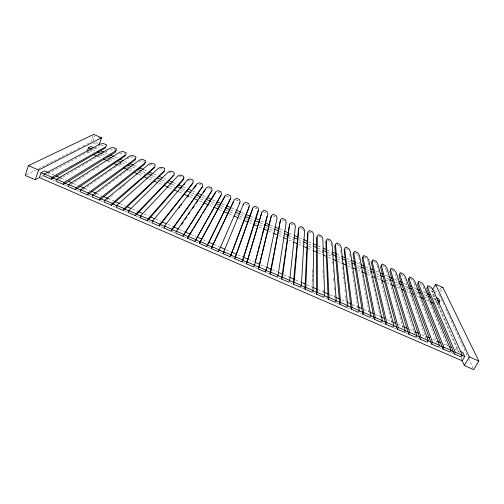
<?xml version="1.0" encoding="UTF-8"?>
<svg xmlns="http://www.w3.org/2000/svg" width="504" height="504" viewBox="0 0 504 504"><rect width="100%" height="100%" fill="white"/><g stroke="black" fill="none" stroke-linecap="round" stroke-linejoin="round"><path stroke-width="0.38" stroke-dasharray="2.52 1.89" d="M312.304 281.308L312.486 269.552M93.246 135.771L91.016 142.04L87.513 143.816M93.101 141.145L95.01 135.797M439.633 289.907L440.635 288.086M440.49 291.917L442.235 288.761M437.207 300.995L436.54 302.192L434.379 301.247M438.48 303.874L437.806 305.084L435.645 304.139M107.081 199.609L111.283 196.157M111.888 195.665L113.085 194.676M119.694 189.252L126.302 183.821M95.18 194.519L128.224 169.609M83.255 189.416L109.059 171.524M109.702 171.077L113.57 168.393M114.219 167.945L116.796 166.156M119.379 164.367L121.313 163.019M127.121 158.993L129.496 157.456M71.259 184.325L88.351 173.414M92.95 170.472L100.176 165.854M107.409 161.236L111.353 158.716M59.283 179.197L102.602 153.676M105.311 152.082L108.02 150.482M47.867 173.678L99.918 145.486M40.818 176.803L42.953 175.644M26.599 174.705L35.702 170.094M38.506 168.67L74.913 150.205M77.71 148.787L79.815 147.722M82.612 146.299L84.716 145.234M139.243 161.412L141.857 160.877L144.409 161.708M187.608 180.911L189.932 180.438L192.32 181.484M119.7 153.487L122.485 153.014L124.444 153.544M178.744 176.816L180.004 176.494L181.843 176.973M109.853 149.505L112.726 149.058L115.334 149.915M168.588 173.061L170.541 172.595L172.399 173.086M159.68 168.991L161.551 168.752L163.958 169.804M149.386 165.205L151.471 164.789L153.997 165.614M130.719 157.198L132.199 156.952L134.14 157.475M101.058 145.291L103.459 145.152L105.506 145.94M263.302 211.8L266.421 213.154M235.859 199.937L238.676 201.002M226.649 196.012L229.792 197.379M198.803 184.294L201.669 185.377M309.072 231.96L311.781 233.308M290.978 223.839L293.681 225.181M281.919 219.813L284.262 220.84L285.422 222.787M272.847 215.806L275.19 216.833L276.034 218.219M254.621 207.85L256.971 208.877M245.48 203.899L248.163 205.235M217.879 192.131L220.557 193.467M208.606 188.231L210.981 189.271M382.114 265.551L384.325 266.799L386.253 269.659M300.623 228.035L302.368 228.911M318.698 236.2L320.827 237.409L321.848 239.135M327.732 240.32L329.484 241.202L330.593 242.701M336.766 244.459L338.921 245.681L340.276 247.918M345.813 248.629L347.974 249.858L349.165 251.66M363.951 257.046L366.137 258.287L367.889 261.059M48.163 172.481L53.934 174.982M61.148 178.114L66.194 180.306M73.408 183.437L77.729 185.314M84.943 188.439L89.271 190.317M96.485 193.448L101.531 195.64M108.02 198.456L113.791 200.964M120.28 203.78L125.332 205.966M132.539 209.097L137.592 211.289M144.081 214.106L148.409 215.983M155.623 219.114L160.669 221.306M167.882 224.438L172.929 226.624M179.418 229.44L184.47 231.632M190.959 234.448L196.006 236.641M203.219 239.772L207.547 241.649M214.036 244.465L219.083 246.658M226.296 249.789L231.342 251.975M237.838 254.797L242.884 256.983M248.655 259.491L254.419 261.992M260.914 264.808L265.961 267M272.45 269.816L277.502 272.009M283.991 274.825L289.038 277.017M295.527 279.833L300.579 282.026M307.068 284.842L312.115 287.034M317.885 289.535L323.656 292.043M330.145 294.859L335.191 297.045M341.687 299.867L346.015 301.745M352.504 304.561L357.55 306.747M364.039 309.569L369.092 311.756M375.581 314.572L380.627 316.764M387.122 319.58L392.169 321.772M397.94 324.28L402.986 326.466M409.475 329.282L414.521 331.474M421.735 334.606L425.344 336.168M432.552 339.299L436.88 341.176M443.369 343.993L447.697 345.876M454.91 349.001L458.514 350.57M52.34 179.72L54.508 180.659M64.619 185.037L67.511 186.291M76.898 190.361L79.065 191.306M88.452 195.376L91.344 196.629M100.731 200.699L103.622 201.953M113.009 206.023L115.177 206.961M124.564 211.031L127.455 212.285M136.118 216.04L139.01 217.293M148.397 221.363L151.288 222.617M160.675 226.687L162.842 227.625M172.229 231.695L175.121 232.949M183.79 236.71L186.675 237.964M196.069 242.033L198.236 242.972M207.623 247.042L210.508 248.296M219.901 252.365L222.069 253.304M231.456 257.374L233.623 258.313M243.01 262.382L245.902 263.636M255.289 267.706L257.456 268.651M266.843 272.721L269.01 273.659M278.403 277.729L281.289 278.983M289.957 282.738L292.125 283.676M301.512 287.752L304.403 289M313.066 292.761L315.958 294.015M325.345 298.084L326.794 298.708M336.181 302.778L339.066 304.032M347.735 307.793L350.626 309.04M360.014 313.116L361.456 313.74M370.849 317.81L373.735 319.063M382.404 322.818L384.571 323.763M393.958 327.833L396.125 328.772M404.794 332.527L407.679 333.78M416.348 337.541L419.24 338.789M439.463 347.558L440.906 348.182M451.017 352.567L453.184 353.506M92.774 149.694L96.377 151.269M102.148 153.796L105.758 155.371M112.253 158.212L115.857 159.793M122.352 162.628L125.962 164.209M132.458 167.044L136.061 168.626M142.556 171.467L146.166 173.042M151.937 175.568L156.265 177.458M162.036 179.985L165.646 181.56M172.141 184.401L175.745 185.976M182.24 188.817L185.85 190.392M191.621 192.919L195.224 194.494M201.72 197.335L205.33 198.916M211.825 201.751L214.71 203.018M221.199 205.852L224.809 207.434M230.58 209.954L234.19 211.535M240.685 214.376L244.289 215.951M250.066 218.478L253.669 220.053M260.165 222.894L263.775 224.469M269.546 226.995L273.874 228.885M279.644 231.412L283.254 232.987M289.025 235.513L293.353 237.403M298.406 239.614L302.734 241.511M308.505 244.031L312.839 245.927M317.885 248.132L322.214 250.028M327.266 252.233L332.319 254.444M337.365 256.649L340.975 258.231M347.47 261.072L351.074 262.647L351.509 265.753M357.569 265.488L360.454 266.748M366.95 269.59L369.835 270.85M376.331 273.691L379.216 274.951M386.429 278.107L389.315 279.367M395.092 281.894L398.696 283.469M405.191 286.31L408.076 287.57M414.571 290.411L417.457 291.671M423.952 294.512L426.838 295.772M433.333 298.614L436.936 300.195M89.473 150.482L93.801 152.378M96.686 153.638L98.853 154.583M99.572 154.898L103.9 156.794M106.785 158.054L108.952 158.999M109.677 159.314L114.005 161.211M116.89 162.471L119.051 163.416M119.776 163.731L124.104 165.621M126.989 166.887L129.156 167.832M129.875 168.147L134.209 170.037M137.094 171.303L139.255 172.248M139.98 172.563L144.308 174.453M147.193 175.713L149.36 176.665M150.079 176.98L154.413 178.87M157.298 180.13L159.459 181.081M160.184 181.396L165.955 183.916M170.283 185.806L176.06 188.332M180.388 190.222L187.601 193.379M190.487 194.638L195.539 196.85M196.264 197.165L197.707 197.795M200.592 199.055L205.645 201.266M206.363 201.581L207.806 202.211M210.691 203.471L215.743 205.682M216.468 205.997L219.353 207.257M220.072 207.572L225.124 209.777M225.849 210.092L229.452 211.674M230.177 211.989L235.223 214.194M235.948 214.509L238.833 215.775M239.558 216.09L245.328 218.61M246.047 218.925L248.938 220.185M249.656 220.506L254.709 222.711M255.427 223.026L256.87 223.656M259.762 224.916L264.808 227.128M265.532 227.443L266.975 228.073M269.861 229.333L274.913 231.544M279.241 233.434L285.012 235.96M285.737 236.275L287.897 237.22M288.622 237.535L294.393 240.055M298.721 241.952L304.498 244.472M308.826 246.368L313.879 248.573M318.207 250.469L323.978 252.989M328.306 254.879L333.358 257.09M337.686 258.98L341.296 260.562M347.791 263.397L352.844 265.608M357.172 267.498L360.776 269.073M366.553 271.599L370.156 273.174M376.652 276.016L380.262 277.591M386.033 280.117L389.642 281.692M396.138 284.527L399.741 286.108M405.518 288.628L409.122 290.209M414.893 292.729L419.227 294.619M424.274 296.831L427.883 298.406M87.734 152.126L91.337 153.701M97.82 156.536L101.417 158.105M107.906 160.94L111.504 162.515M117.986 165.344L121.59 166.918M128.791 170.069L132.394 171.637M138.877 174.472L142.481 176.047M148.963 178.876L152.561 180.451M159.043 183.286L162.647 184.861M169.13 187.69L172.733 189.265M179.216 192.1L182.813 193.668M189.302 196.503L192.9 198.078M199.382 200.907L202.986 202.482M209.469 205.317L213.072 206.886M218.831 209.406L223.152 211.296M228.917 213.809L233.239 215.699M239.003 218.219L242.6 219.794M249.083 222.623L252.687 224.198M259.169 227.033L262.773 228.602M268.531 231.122L272.859 233.012M278.618 235.526L282.939 237.416M288.704 239.936L293.026 241.826M298.79 244.339L302.387 245.914M308.152 248.434L312.474 250.318M318.238 252.838L322.56 254.728M328.318 257.242L331.922 258.817M337.686 261.337L342.008 263.227M347.766 265.74L351.37 267.315M357.853 270.15L361.456 271.719M367.221 274.239L370.818 275.814M377.301 278.643L380.904 280.218M386.669 282.738L390.266 284.313M396.749 287.141L400.352 288.716M406.117 291.236L410.439 293.12M416.197 295.64L419.8 297.215M426.283 300.044L429.162 301.304M98.412 137.29L100.453 138.184M95.817 142.336L98.532 143.527M434.435 290.638L438.297 292.326M93.133 142.966L96.667 144.516M433.068 291.797L431.733 291.211L458.356 351.962M433.742 292.093L439.097 294.437M94.494 148.094L98.097 149.669M104.593 152.51L108.196 154.085M114.692 156.927L117.571 158.187M124.784 161.343L127.669 162.603M134.165 165.444L137.768 167.026M144.257 169.861L147.867 171.442M153.638 173.962L157.242 175.543M163.737 178.384L167.341 179.959M173.111 182.486L176.715 184.061M183.21 186.902L186.814 188.477M192.585 191.003L196.913 192.893M202.684 195.42L206.287 196.995M212.782 199.836L216.386 201.417M222.157 203.937L226.485 205.834M231.531 208.039L235.141 209.62M241.63 212.461L245.234 214.036M251.005 216.562L255.333 218.453M261.103 220.979L264.713 222.554M270.478 225.08L274.088 226.655M279.859 229.181L283.462 230.756M289.233 233.283L293.561 235.179M299.332 237.699L302.935 239.28M308.706 241.8L312.316 243.382M318.087 245.902L321.691 247.483M327.461 250.009L331.065 251.584M336.836 254.111L341.164 256M346.935 258.527L351.263 260.417M356.309 262.628L360.637 264.518M365.69 266.729L369.293 268.304M375.782 271.146L378.668 272.412M385.163 275.247L388.049 276.513M394.538 279.348L397.423 280.615M403.912 283.45L406.797 284.716M413.293 287.557L416.178 288.817M422.667 291.659L425.552 292.918M432.041 295.76L434.927 297.02M428.394 287.324L430.063 288.364L432.432 291.444L459.396 352.642M410.092 278.674L411.73 279.701L413.923 282.694M400.951 274.359L402.576 275.386L403.723 276.86M391.835 270.062L393.448 271.083L394.916 273.023M373.64 261.526L375.222 262.527L376.866 264.902M355.503 253.071L357.059 254.06M419.901 283.33L423.184 287.066L448.188 347.716M173.029 173.401L173.452 173.697M357.475 254.671L358.558 256.366M404.107 277.351L404.441 277.862M302.734 229.232L303.647 230.914M395.231 273.527L414.603 333.516M439.425 295.149L443.671 304.366M445.631 308.624L468.172 357.563M468.5 358.275L473.073 368.204M330.952 243.287L331.386 245.7M460.864 357.683L461.62 359.415M414.206 283.424L437.201 343.457M349.404 252.126L349.555 252.548M404.687 278.328L425.905 338.468M386.474 270.409L403.282 328.507M377.061 265.35L379.191 273.659M380.155 277.439L391.948 323.536M368.229 262.59L369.243 267.189M370.257 271.782L380.596 318.509M358.867 257.563L369.237 313.519M349.782 254.104L350.242 257.21M350.702 260.316L350.935 261.872M351.622 266.528L352.201 270.409M352.315 271.19L352.775 274.296M352.888 275.071L353.462 278.951M353.581 279.733L355.301 291.381M355.414 292.156L357.834 308.467M340.666 250.664L340.836 252.214M341.265 256.101L341.435 257.651M341.857 261.532L342.109 263.863M342.449 266.969L342.707 269.3M343.048 272.406L343.388 275.512M343.47 276.286L343.98 280.948M344.068 281.723L344.572 286.379M344.912 289.485L345.253 292.591M345.593 295.697L345.851 298.028M345.933 298.803L346.443 303.465M331.871 252.68L332.029 255.005M332.464 261.217L332.621 263.542M333.049 269.747L333.27 272.853M333.642 278.284L333.913 282.164M334.291 287.595L334.505 290.695M334.826 295.35L335.04 298.456M322.428 250.192L322.56 254.904M322.995 270.61L323.19 277.679M323.536 290.247L323.618 293.385"/><path stroke-width="0.76" d="M313.009 290.493L313.709 234.417L312.474 231.89L309.758 230.53L308.032 231.909L305.789 287.362L304.914 289.157L312.127 292.282L313.009 290.493L305.789 287.362M202.268 187.097L171.196 231.178L163.819 227.984L164.575 226.113L196.995 183.739L199.433 182.801L202.293 183.897L202.772 186.291L171.958 229.314L171.196 231.178M145.076 162.275L144.717 164.178L99.521 200.107L92.062 196.869L92.761 194.966L139.419 160.07L142.462 159.352L145.662 160.77L145.291 162.66L100.227 198.204L99.521 200.107M304.914 289.157L307.635 232.798M248.8 207.516L248.749 206.772M301.373 285.447L304.567 230.303L303.421 227.814L300.712 226.453L298.885 227.789L294.141 282.309L293.278 284.111L300.504 287.242L301.373 285.447L294.141 282.309M192.856 183.185L159.308 226.025L151.918 222.825L152.668 220.947L187.526 179.802L190.058 178.901L192.938 180.004L193.316 182.36L160.064 224.154L159.308 226.025M135.425 158.357L134.971 160.222L87.501 194.891L80.029 191.652L80.716 189.743L129.654 156.101L132.791 155.421L136.004 156.845L135.538 158.697L88.194 192.982L87.501 194.891M293.278 284.111L298.526 228.69M239.539 203.54L239.526 202.816M289.718 280.394L295.42 226.208L294.361 223.757L291.652 222.403L289.737 223.694L282.473 277.25L281.623 279.058L288.861 282.196L289.718 280.394L282.473 277.25M281.623 279.058L289.409 224.614M278.044 275.329L286.259 222.138L285.289 219.725L282.958 218.453L282.183 218.352L280.571 219.624L270.787 272.179L269.942 273.993L277.194 277.137L278.044 275.329L270.787 272.179M173.861 175.348L135.444 215.681L128.029 212.461L128.759 210.578L168.424 171.914L171.158 171.089L174.063 172.204L174.239 174.491L136.181 213.797L135.444 215.681M115.977 150.476L115.328 152.271L63.397 184.439L55.894 181.188L56.561 179.26L109.96 148.119L113.312 147.521L116.544 148.951L115.876 150.734L64.071 182.517L63.397 184.439M269.942 273.993L280.281 220.557M220.991 195.313L194.897 241.454L187.551 238.272L188.326 236.414L215.8 191.627L218.049 190.619L220.878 191.703L221.552 194.172L194.897 241.454M266.345 270.257L277.093 218.093L276.205 215.712L273.886 214.446L273.092 214.339L271.398 215.573L259.075 267.101L258.243 268.922L265.507 272.072L266.345 270.257L259.075 267.101M265.507 272.072L265.98 269.785M164.298 171.429L123.493 210.496L116.065 207.276L116.783 205.38L158.804 167.977L161.639 167.183L164.562 168.304L164.644 170.554L124.217 208.606L123.493 210.496M258.243 268.922L271.146 216.525M254.602 265.161L267.882 214.055L267.082 211.718L265.123 210.565L263.97 210.338L262.181 211.535L246.494 263.825L253.77 266.981L254.602 265.161L247.319 262.004M255.358 260.927L255.95 258.653M256.347 257.141L256.939 254.867M257.336 253.355L257.928 251.087M258.325 249.568L259.51 245.026M259.906 243.514L260.499 241.24M260.896 239.728L261.488 237.46M261.885 235.941L263.466 229.887M263.863 228.369L265.047 223.826M265.444 222.314L267.032 216.26M154.69 167.511L111.516 205.304L104.076 202.079L104.782 200.176L149.14 164.027L152.076 163.277L155.012 164.398L154.993 166.61L112.235 203.408L111.516 205.304M246.494 263.825L261.708 212.732M242.865 260.07L258.672 210.048L257.96 207.743L256.479 206.779L254.841 206.363L252.964 207.522L234.751 258.735L242.04 261.897L242.865 260.07L235.563 256.901M242.04 261.897L257.947 210.748M99.036 144.749L101.543 137.8L93.744 134.379L28.432 165.659L25.2 175.417L35.293 179.789L39.438 177.547M35.293 179.789L38.569 170.056L101.543 137.8M48.163 172.481L44.56 170.913L40.994 172.79L39.375 177.578L462.225 360.801L464.701 356.561L462.842 352.447L460.681 351.509M51.257 179.178L51.918 177.251L105.934 146.714L106.697 144.957L103.459 143.527L100 144.087L44.396 173.987L43.741 175.921L51.257 179.178L105.846 147.703M75.461 189.674L76.142 187.759L125.735 154.728L126.296 152.901L123.077 151.477L119.832 152.12L68.651 184.508L67.977 186.423L75.461 189.674L125.559 155.679M234.751 258.735L252.781 208.511M87.255 151.143L88.439 147.798L90.884 146.513L93.769 147.773M230.29 256.801L249.442 206.06L248.812 203.792L247.344 202.828L245.694 202.406L243.716 203.528L222.982 253.632L230.29 256.801L248.522 208.246M139.973 217.64L140.71 215.762L177.988 175.858L180.621 174.995L183.79 176.394L183.79 178.422L148.119 218.975L147.376 220.853L139.973 217.64L141.044 216.493M183.059 236.319L183.828 234.467L212.178 190.228L211.604 187.797L208.763 186.707L206.413 187.683L176.463 231.267L175.694 233.132L183.059 236.319L211.642 191.016M344.068 249.448L351.25 309.242L358.407 312.348L359.321 310.584L350.274 251.137L348.699 248.447L345.605 247.08L344.61 248.636L352.157 307.478L351.25 309.242M199.382 243.401L225.137 195.583L227.298 194.538L228.986 194.972L230.435 195.924L230.882 198.122L206.716 246.582L199.382 243.401L224.494 197.083M211.195 248.522L234.448 199.553L236.508 198.469L238.178 198.897L239.639 199.849L240.175 202.085L218.516 251.698L211.195 248.522L233.459 201.757M218.516 251.698L219.316 249.858L211.989 246.677M222.982 253.632L223.789 251.798L231.097 254.967M316.531 294.191L317.413 292.408L317.173 236.055L318.805 234.631L321.527 235.992L322.844 238.562L324.62 295.533L323.732 297.316L316.531 294.191L316.739 236.924M206.716 246.582L230.265 198.872M328.123 299.219L329.017 297.436L326.315 240.219L327.487 238.751L330.58 240.118L331.985 242.726L336.206 300.554L335.311 302.337L328.123 299.219L325.842 241.076M339.696 304.24L340.597 302.463L335.462 244.415L336.54 242.903L339.633 244.27L341.126 246.922L347.773 305.575L346.872 307.346L339.696 304.24L334.757 245.876L335.828 244.339M362.804 314.257L363.718 312.493L353.789 252.882L354.696 251.294L357.79 252.662L359.453 255.389L370.875 315.592L369.949 317.35L362.804 314.257L353.071 254.344L353.972 252.724M374.308 319.246L375.241 317.488L362.962 257.153L363.775 255.515L366.868 256.882L368.626 259.654L382.379 320.582L381.446 322.339L374.308 319.246L362.237 258.609L363.05 256.946M385.799 324.223L386.732 322.472L372.141 261.444L372.872 259.762L375.965 261.129L377.805 263.945L393.857 325.565L392.918 327.31L385.799 324.223L371.416 262.899L372.141 261.192M397.265 329.194L398.21 327.449L381.345 265.753L381.982 264.033L385.075 265.4L387.003 268.254L405.323 330.536L404.372 332.275L397.265 329.194L380.608 267.208L381.245 265.457M432.772 289.315L435.544 284.262L442.934 287.5L478.8 361.053L473.722 369.621L464.31 365.545L461.803 359.825M408.706 334.158L409.664 332.419L390.556 270.081L391.11 268.317L394.204 269.684L396.22 272.588L416.764 335.5L415.8 337.233L408.706 334.158L389.819 271.536L390.682 269.709M438.814 303.269L439.822 301.455L438.537 298.595L436.37 297.65M420.134 339.11L421.098 337.378L399.785 274.428L400.252 272.626L403.345 273.993L405.449 276.935L428.186 340.452L427.216 342.185L420.134 339.11L399.042 275.883L399.811 274.006M431.537 344.056L432.508 342.329L409.034 278.794L409.406 276.942L412.499 278.309L414.697 281.295L439.582 345.397L438.606 347.117L431.537 344.056L408.284 280.243L408.952 278.321M442.921 348.989L443.898 347.269L418.295 283.172L418.585 281.276L421.678 282.643L423.965 285.673L450.96 350.33L449.971 352.05L442.921 348.989L417.539 284.621L418.112 282.649M454.255 353.909L455.244 352.189L427.556 287.551L427.751 285.611L430.844 286.978L433.226 290.052L462.294 355.244L461.299 356.958L454.255 353.909L426.794 288.994L427.272 286.978M464.31 365.545L469.344 356.952L435.544 284.262L435.815 285.22M187.551 238.272L189.176 235.614M189.989 234.291L193.234 228.98M194.046 227.651L199.326 219.019M200.138 217.697L201.757 215.038M202.57 213.709L205.821 208.404M206.634 207.075L215.435 192.874M181.446 224.734L183.217 222.144M184.987 219.561L186.757 216.978M188.528 214.389L189.851 212.455M192.509 208.574L194.279 205.991M196.05 203.408L197.82 200.825M199.584 198.236L200.913 196.302M203.125 193.07L205.336 189.838M164.291 227.361L165.236 226.126M178.914 208.165L179.852 206.93M180.797 205.689L181.742 204.454M187.4 197.02L188.345 195.779M193.53 188.969L196.358 185.258M243.067 205.021L243.577 204.536M180.816 188.54L181.831 187.337M183.853 184.93L184.867 183.727M147.376 220.853L183.191 179.915L183.185 177.874M224.759 196.825L225.074 196.623M441.624 287.488L442.934 287.5M56.095 175.921L60.423 177.799M68.355 181.245L71.965 182.807M79.897 186.253L84.225 188.131M91.432 191.262L95.76 193.139M103.692 196.579L108.02 198.456M115.233 201.587L119.561 203.465M127.493 206.911L131.097 208.473M139.035 211.913L142.638 213.482M150.57 216.922L154.898 218.799M162.112 221.93L166.44 223.808M173.647 226.939L178.7 229.131M185.189 231.947L190.235 234.139M197.448 237.264L201.776 239.148M208.99 242.273L213.312 244.15M219.807 246.973L224.853 249.159M232.067 252.29L236.395 254.167M243.602 257.298L247.93 259.176M255.144 262.307L259.472 264.184M266.679 267.315L271.732 269.508M278.221 272.324L282.549 274.201M289.762 277.332L294.084 279.21M301.298 282.334L304.907 283.903M312.839 287.343L316.443 288.912M324.374 292.351L328.702 294.229M335.916 297.36L339.52 298.922M346.733 302.053L351.061 303.931M358.275 307.062L361.878 308.631M369.81 312.071L373.42 313.633M381.352 317.079L384.955 318.641M392.887 322.087L395.772 323.341M403.704 326.781L407.314 328.343M415.246 331.789L418.849 333.352M426.787 336.798L429.666 338.052M437.604 341.491L440.49 342.745M449.14 346.5L452.025 347.754M28.432 165.659L38.569 170.056M469.344 356.952L478.8 361.053M44.396 173.987L51.918 177.251M56.561 179.26L64.071 182.517M68.651 184.508L76.142 187.759M80.716 189.743L88.194 192.982M92.761 194.966L100.227 198.204M104.782 200.176L112.235 203.408M116.783 205.38L124.217 208.606M128.759 210.578L136.181 213.797M140.71 215.762L148.119 218.975M152.668 220.947L160.064 224.154M164.575 226.113L171.958 229.314M176.463 231.267L183.828 234.467M188.326 236.414L195.678 239.602M200.17 241.555L207.509 244.736M317.413 292.408L324.62 295.533M329.017 297.436L336.206 300.554M340.597 302.463L347.773 305.575M352.157 307.478L359.321 310.584M363.718 312.493L370.875 315.592M375.241 317.488L382.379 320.582M386.732 322.472L393.857 325.565M398.21 327.449L405.323 330.536M409.664 332.419L416.764 335.5M421.098 337.378L428.186 340.452M432.508 342.329L439.582 345.397M443.898 347.269L450.96 350.33M455.244 352.189L462.294 355.244M40.994 172.79L44.604 174.352M52.548 177.799L56.876 179.676M64.814 183.122L69.149 184.999M76.369 188.131L80.697 190.008M88.635 193.454L92.969 195.332M100.907 198.778L105.235 200.655M112.455 203.786L117.508 205.972M124.003 208.795L129.055 210.987M136.275 214.118L140.61 215.996M148.548 219.435L152.876 221.313M160.096 224.444L165.148 226.636M171.643 229.452L176.696 231.645M183.916 234.776L188.244 236.653M195.464 239.784L200.516 241.977M207.736 245.108L212.789 247.3M219.284 250.116L224.337 252.309M230.832 255.125L235.885 257.317M242.38 260.133L247.433 262.326M253.934 265.142L258.987 267.334M266.2 270.465L270.535 272.343M277.754 275.474L282.082 277.358M289.302 280.482L293.63 282.366M300.85 285.497L305.178 287.375M312.398 290.506L316.726 292.383M324.671 295.823L328.28 297.392M335.494 300.523L339.828 302.4M347.048 305.531L351.376 307.409M359.314 310.855L362.924 312.417M370.862 315.863L374.472 317.425M381.692 320.557L386.026 322.434M393.24 325.565L396.85 327.134M404.788 330.574L408.397 332.142M416.342 335.582L419.227 336.836M427.89 340.597L431.5 342.159M439.438 345.605L443.048 347.168M450.986 350.614L453.871 351.861M461.815 355.307L464.701 356.561M88.439 147.798L91.325 149.064M97.82 151.906L101.43 153.481M107.925 156.322L111.529 157.897M118.024 160.738L120.91 161.998M128.123 165.154L131.015 166.414M137.504 169.256L141.114 170.831M147.609 173.672L151.213 175.253M157.708 178.088L161.318 179.67M167.089 182.19L171.417 184.086M177.188 186.606L180.797 188.187M186.568 190.714L190.896 192.604M195.949 194.815L200.277 196.705M206.048 199.231L210.382 201.121M216.153 203.648L219.757 205.222M225.534 207.749L229.862 209.639M235.633 212.165L239.961 214.055M245.013 216.266L249.341 218.163M255.112 220.683L259.44 222.579M264.493 224.784L268.821 226.68M274.598 229.2L278.202 230.782M283.973 233.302L288.307 235.198M294.078 237.724L297.681 239.299M303.458 241.826L307.062 243.401M313.557 246.242L316.443 247.502M322.938 250.343L326.548 251.918M332.319 254.444L335.922 256.019M341.699 258.546L345.303 260.121M351.798 262.962L355.408 264.537M361.897 267.378L364.789 268.638M370.56 271.165L374.163 272.746M379.94 275.266L383.544 276.847M390.039 279.682L392.925 280.948M399.42 283.784L402.305 285.05M408.801 287.885L411.686 289.151M418.9 292.307L421.067 293.252M428.28 296.409L430.447 297.354M436.936 300.195L439.822 301.455M93.498 154.646L96.377 155.906M103.585 159.05L107.182 160.625M113.665 163.46L117.268 165.029M123.751 167.863L128.073 169.754M133.837 172.267L138.159 174.157M143.917 176.677L147.521 178.246M154.004 181.081L157.607 182.656M164.09 185.485L168.412 187.375M174.17 189.895L178.492 191.785M184.256 194.298L188.578 196.188M193.624 198.393L197.946 200.277M203.704 202.797L208.751 205.002M213.791 207.201L218.112 209.091M223.877 211.611L228.199 213.501M233.957 216.014L238.279 217.904M244.043 220.424L247.647 221.993M253.405 224.513L257.727 226.403M263.491 228.917L267.813 230.807M273.577 233.327L277.181 234.902M283.664 237.731L287.261 239.306M293.744 242.141L297.347 243.709M303.112 246.229L307.434 248.119M313.192 250.633L316.796 252.208M323.278 255.043L326.157 256.303M332.64 259.132L336.244 260.707M342.726 263.535L346.33 265.11M352.813 267.945L355.692 269.205M362.174 272.034L365.778 273.609M372.261 276.444L375.14 277.704M381.623 280.533L384.508 281.793M391.709 284.936L394.588 286.196M401.795 289.346L403.956 290.291M411.157 293.435L413.318 294.38M420.519 297.53L423.404 298.79M429.887 301.619L433.484 303.194M100.264 150.614L103.868 152.195M110.363 155.03L113.967 156.612M120.456 159.453L123.341 160.713M129.837 163.554L133.44 165.129M139.211 167.656L143.539 169.546M149.31 172.072L152.914 173.647M158.684 176.173L162.294 177.748M168.783 180.589L172.387 182.171M178.158 184.691L182.486 186.587M188.257 189.107L191.86 190.688M197.631 193.208L201.959 195.105M207.73 197.631L211.34 199.206M217.111 201.732L220.714 203.307M226.485 205.834L230.813 207.724M235.859 209.935L240.912 212.146M245.958 214.351L250.286 216.248M256.057 218.768L259.661 220.349M265.432 222.869L269.035 224.45M274.806 226.97L279.134 228.866M284.187 231.078L287.79 232.653M294.286 235.494L297.889 237.069M303.66 239.595L307.264 241.17M313.034 243.697L316.644 245.272M323.133 248.113L326.019 249.373M332.508 252.214L336.118 253.796M341.888 256.316L344.774 257.582M351.263 260.417L354.866 261.998M361.362 264.833L364.247 266.099M370.018 268.626L372.897 269.886M380.111 273.042L382.996 274.302M389.491 277.143L392.377 278.403M398.866 281.245L401.751 282.505M408.24 285.346L411.125 286.606M417.621 289.447L419.782 290.392M426.995 293.548L429.881 294.808"/></g></svg>
